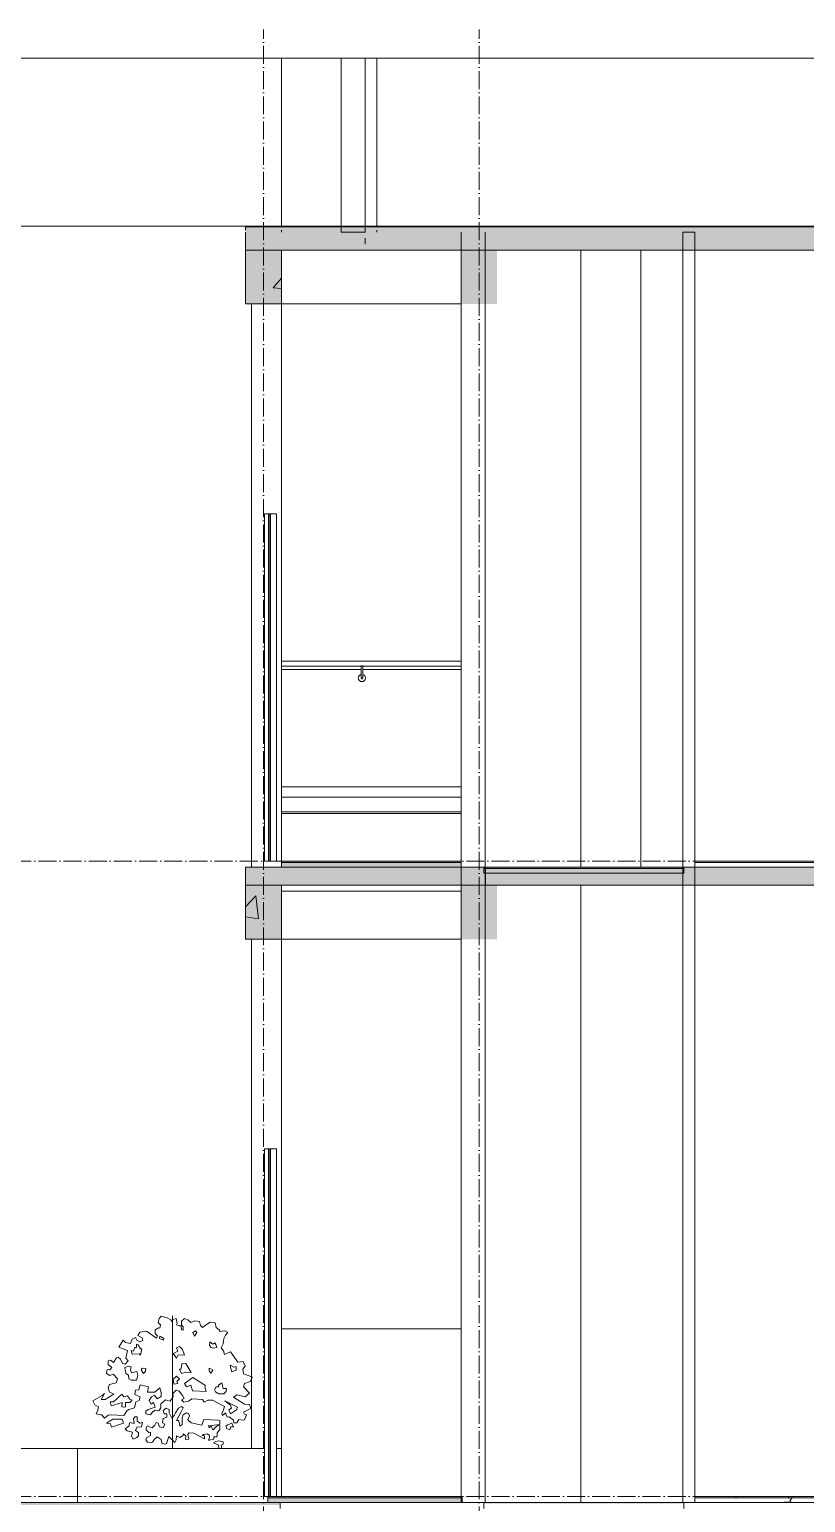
# Model space of a CAD drawing. Header units: millimetres. Extents: x -7075 to 54747, y -13937 to 93540.
# Drawn here: x 29197 to 35675, y 81250 to 93540 of the extents above; entities that cross this region are included whole.
import ezdxf

# ---------------------------------------------------------------- set-up
doc = ezdxf.new("R2010")
doc.units = ezdxf.units.MM
doc.linetypes.add('Grid Line', pattern=[4.2, 3, -0.6, 0, -0.6])
for name, color, linetype, lineweight in [('A-FLOR-MCUT', 3, 'Continuous', 9), ('A-GLAZ-CWMG', 55, 'Continuous', 5), ('G-IMPT', 8, 'Continuous', 5), ('KINH', 152, 'Continuous', 5), ('L-SITE', 91, 'Continuous', 5), ('NET CAT', 3, 'Continuous', 5), ('NET CATConcrete', 3, 'Continuous', 5), ('NET THAY 1', 41, 'Continuous', 5), ('NET-CAT', 3, 'Continuous', 15), ('NET-THAY', 2, 'Continuous', 9), ('TRUC', 225, 'Continuous', 5)]:
    doc.layers.add(name, color=color, linetype=linetype, lineweight=lineweight)
pattern_1 = [(50, (19236.3, 39800), (1457.472, -127.512), [152.4, -1676.4]), (355, (19236.3, 39800), (-281.942, 1528.454), [121.92, -1341.12]), (100.451, (19357.8, 39789.4), (1175.54, 1400.933), [129.52, -1424.72]), (46.184, (19236.3, 40206.4), (2168.63, -336.34), [228.6, -2514.6]), (96.636, (19417, 40178.4), (1899.22, 1979.42), [194.28, -2137.08]), (351.184, (19236.3, 40206.4), (1899.24, 1979.4), [182.88, -2011.68]), (21, (19439.5, 40104.8), (1212.915, -818.121), [152.4, -1676.4]), (326, (19439.5, 40104.8), (494.417, 1473.504), [121.92, -1341.12]), (71.451, (19540.6, 40036.6), (1707.337, 655.37), [129.52, -1424.72]), (37.5, (19236.3, 39800), (24.7094, 676.44), [67.056, -1257.808, 67.056, -1294.384, -1346.2]), (37.5, (19236.3, 39800), (24.7094, 676.44), [-2686.304, 67.056, -1279.144]), (7.5, (19236.3, 39800), (534.558, 801.444), [67.056, -709.168, 67.056, -1227.328, -513.08]), (7.5, (19236.3, 39800), (534.558, 801.444), [-2070.608, 67.056, -446.024]), (327.5, (18783.16, 39800), (1084.7275, -45.831), [67.056, -440.944, 67.056, -1517.904, -2103.12]), (327.5, (18783.16, 39800), (1084.7275, -45.831), [-2092.96, 67.056, -2036.064]), (317.5, (18580, 39800), (1185.035, 203.414), [67.056, -593.344, 67.056, -985.52, -1493.52]), (317.5, (18580, 39800), (1185.035, 203.414), [-1712.976, 67.056, -1426.464])]
pattern_2 = [(0, (19236.3, 39800), (812.8, 203.2), [67.056, -542.544, 67.056, -542.544, -3251.2]), (0, (19236.3, 39800), (812.8, 203.2), [-1219.2, 67.056, -1152.144, 67.056, -542.544, -1422.4]), (0, (19236.3, 39800), (812.8, 203.2), [-3048, 67.056, -339.344, 67.056, -948.944]), (120, (19541.1, 39901.6), (-582.3764, 602.30545), [67.056, -542.544, 67.056, -3793.744]), (120, (19541.1, 39901.6), (-582.3764, 602.30545), [-676.656, -542.544, 67.056, -1152.144, -2032]), (120, (19541.1, 39901.6), (-582.3764, 602.30545), [-2438.4, 67.056, -542.544, 67.056, -1355.344]), (120, (19541.1, 39901.6), (-582.3764, 602.30545), [-3115.056, -339.344, 67.056, -948.944]), (240, (19642.7, 40308), (-230.4236, -805.50545), [67.056, -542.544, 67.056, -3793.744]), (240, (19642.7, 40308), (-230.4236, -805.50545), [-676.656, -542.544, 67.056, -1152.144, -2032]), (240, (19642.7, 40308), (-230.4236, -805.50545), [-2438.4, 67.056, -542.544, 67.056, -1355.344]), (240, (19642.7, 40308), (-230.4236, -805.50545), [-3115.056, -339.344, 67.056, -948.944])]

# ---------------------------------------------------------------- blocks, each defined once
blk = doc.blocks.new('M_Concrete-Rectangular-Column - C10-1500 x 300mm-V87-A-A')
at = {"layer": 'NET CAT', "color": 4}
blk.add_line((34300, 86550), (34300, 91700), dxfattribs=at)
blk = doc.blocks.new('M_Concrete-Rectangular-Column - C17-250 x 250mm-1090647-A-A')
at = {"layer": 'NET CAT', "color": 4}
for p, q in [((31050, 91250), (31050, 86550)), ((31300, 86600), (31300, 91250)), ((31050, 85950), (31050, 81700)), ((31300, 81700), (31300, 85950))]:
    blk.add_line(p, q, dxfattribs=at)
blk = doc.blocks.new('ALC1807-ASCENT PLAZA-KET CAU 180524_rvt-1-A-A')
at = {"color": 4, "lineweight": 5}
for name in ['M_Concrete-Rectangular-Column - C10-1500 x 300mm-V87-A-A', 'M_Concrete-Rectangular-Column - C17-250 x 250mm-1090647-A-A']:
    blk.add_blockref(name, (0, 0), dxfattribs=at)
blk = doc.blocks.new('Railing - Railing-1431824-A-A')
at = {"layer": 'NET THAY 1'}
for p, q in [((32800, 87135), (31302, 87135)), ((32800, 87012), (31302, 87012))]:
    blk.add_line(p, q, dxfattribs=at)
blk = doc.blocks.new('Top Rail Type - Top Rail_Internal_-1431827-A-A')
at = {"layer": 'NET THAY 1'}
for p, q in [((31966, 88200), (31302, 88200)), ((32800, 88200), (31978, 88200)), ((31302, 87220), (32800, 87220))]:
    blk.add_line(p, q, dxfattribs=at)
blk = doc.blocks.new('Handrail Type - Handrail_Internal_-1431838-A-A')
at = {"layer": 'NET THAY 1'}
for p, q in [((32800, 88271), (31302, 88271)), ((31302, 88229), (32800, 88229))]:
    blk.add_line(p, q, dxfattribs=at)
blk = doc.blocks.new('ALB-RAILING 32 - ALB-BALUSTER-V32-A-A')
at = {"layer": 'NET THAY 1'}
for p, q in [((31965, 88235), (31965, 88144)), ((31979, 88144), (31979, 88235))]:
    blk.add_line(p, q, dxfattribs=at)
at = {"layer": 'NET THAY 1', "flags": 128}
for points in [[(31965, 88144), (31965, 88143), (31965, 88143), (31965, 88142), (31965, 88141), (31965, 88141), (31965, 88140), (31965, 88140), (31965, 88139), (31965, 88139), (31965, 88138), (31965, 88137), (31965, 88137), (31965, 88136), (31965, 88136), (31965, 88135), (31965, 88135), (31965, 88134), (31965, 88134), (31965, 88133), (31965, 88133), (31965, 88133), (31965, 88132), (31965, 88132), (31965, 88132), (31965, 88131), (31965, 88131), (31965, 88131), (31965, 88130), (31965, 88130), (31965, 88130), (31965, 88130), (31965, 88129), (31965, 88129), (31965, 88129), (31965, 88129), (31965, 88129), (31965, 88129), (31965, 88129), (31965, 88129)], [(31979, 88129), (31979, 88129), (31979, 88129), (31979, 88129), (31979, 88129), (31979, 88129), (31979, 88129), (31979, 88129), (31979, 88130), (31979, 88130), (31979, 88130), (31979, 88130), (31979, 88130), (31979, 88131), (31979, 88131), (31979, 88131), (31979, 88132), (31979, 88132), (31979, 88133), (31979, 88133), (31979, 88133), (31979, 88134), (31979, 88134), (31979, 88135), (31979, 88135), (31979, 88136), (31979, 88136), (31979, 88137), (31979, 88137), (31979, 88138), (31979, 88138), (31979, 88139), (31979, 88139), (31979, 88140), (31979, 88141), (31979, 88141), (31979, 88142), (31979, 88142), (31979, 88143), (31979, 88144), (31979, 88144)]]:
    blk.add_lwpolyline(points, dxfattribs=at)
at = {"layer": 'NET THAY 1'}
for radius, start, end in [(30, 105, 180), (30, 180, 0), (7, 120, 270), (7, 270, 330), (7, 15, 30), (30, 0, 75)]:
    blk.add_arc((31972, 88129), radius, start, end, dxfattribs=at)
blk = doc.blocks.new('System Panel - Glazed-1983042-A-A')
at = {"layer": 'KINH', "lineweight": 9}
for p, q in [((31206, 89500), (31194, 89500)), ((31194, 89500), (31194, 86600)), ((31206, 86600), (31206, 89500)), ((31194, 86600), (31206, 86600))]:
    blk.add_line(p, q, dxfattribs=at)
blk = doc.blocks.new('CAY XANH 1 - CAY XANH_dwg-1404436-A-A')
at = {"layer": 'G-IMPT'}
for p, q in [((30392, 82538), (30392, 82570)), ((30392, 82275), (30392, 82314)), ((30392, 81952), (30392, 81968))]:
    blk.add_line(p, q, dxfattribs=at)
at = {"layer": 'G-IMPT', "flags": 128}
for points in [[(30392, 82728), (30392, 82737), (30392, 82750), (30392, 82790), (30392, 82781), (30392, 82765), (30392, 82778), (30392, 82797), (30392, 82809), (30392, 82790), (30392, 82756), (30392, 82737), (30392, 82710), (30392, 82713), (30392, 82697), (30392, 82666), (30392, 82644), (30392, 82626), (30392, 82685), (30392, 82676), (30392, 82648), (30392, 82629), (30392, 82607), (30392, 82595), (30392, 82611), (30392, 82632), (30392, 82617), (30392, 82583), (30392, 82589), (30392, 82611), (30392, 82551), (30392, 82523), (30392, 82458), (30392, 82437), (30392, 82409), (30392, 82415), (30392, 82449), (30392, 82467), (30392, 82462), (30392, 82421), (30392, 82443), (30392, 82437), (30392, 82406), (30392, 82381), (30392, 82362), (30392, 82365), (30392, 82331), (30392, 82315), (30392, 82325), (30392, 82285), (30392, 82254), (30392, 82238), (30392, 82210), (30392, 82176), (30392, 82170), (30392, 82157), (30392, 82114)], [(30392, 82430), (30392, 82424), (30392, 82511), (30392, 82489), (30392, 82520), (30392, 82545), (30392, 82579), (30392, 82623), (30392, 82651), (30392, 82672), (30392, 82688), (30392, 82682), (30392, 82697), (30392, 82716), (30392, 82753), (30392, 82760), (30392, 82735), (30392, 82716), (30392, 82732), (30392, 82765), (30392, 82772), (30392, 82756), (30392, 82778), (30392, 82790), (30392, 82769), (30392, 82737), (30392, 82722), (30392, 82694), (30392, 82697), (30392, 82728)], [(30392, 82570), (30392, 82577), (30392, 82548)], [(30392, 82548), (30392, 82516), (30392, 82523), (30392, 82491), (30392, 82495), (30392, 82484), (30392, 82538)], [(30392, 82385), (30392, 82413), (30392, 82410), (30392, 82385), (30392, 82367)], [(30392, 82314), (30392, 82346), (30392, 82335), (30392, 82360), (30392, 82385), (30392, 82392), (30392, 82381), (30392, 82332), (30392, 82318), (30392, 82286), (30392, 82275)], [(30392, 82367), (30392, 82332), (30392, 82342), (30392, 82339), (30392, 82385)], [(30392, 82206), (30392, 82227), (30392, 82252), (30392, 82234), (30392, 82220)], [(30392, 81986), (30392, 81958), (30392, 81983), (30392, 81986), (30392, 81980), (30392, 82021), (30392, 82030), (30392, 82042), (30392, 82095), (30392, 82105), (30392, 82136), (30392, 82148), (30392, 82154), (30392, 82191), (30392, 82194), (30392, 82235), (30392, 82219), (30392, 82176)], [(30392, 82220), (30392, 82195), (30392, 82177), (30392, 82160)], [(30392, 82176), (30392, 82210), (30392, 82173), (30392, 82138), (30392, 82120), (30392, 82151), (30392, 82136), (30392, 82105), (30392, 82073), (30392, 82089), (30392, 82049), (30392, 82030), (30392, 82014), (30392, 81993), (30392, 81987), (30392, 82005), (30392, 82024), (30392, 82017), (30392, 82042), (30392, 82077), (30392, 82111), (30392, 82098), (30392, 82136), (30392, 82163), (30392, 82191), (30392, 82182), (30392, 82148), (30392, 82123), (30392, 82111), (30392, 82092), (30392, 82098), (30392, 82120), (30392, 82113), (30392, 82092), (30392, 82107)], [(30392, 82160), (30392, 82181), (30392, 82206)], [(30392, 82114), (30392, 82163), (30392, 82148), (30392, 82101), (30392, 82067), (30392, 82051), (30392, 82023), (30392, 81993), (30392, 81986)], [(30392, 82115), (30392, 82144), (30392, 82137), (30392, 82158), (30392, 82093)], [(30392, 82086), (30392, 82132), (30392, 82154), (30392, 82142)], [(30392, 82087), (30392, 82108), (30392, 82115)], [(30392, 82107), (30392, 82056), (30392, 82019), (30392, 82000), (30392, 81978), (30392, 81994), (30392, 82003), (30392, 81966)], [(30392, 82093), (30392, 82061), (30392, 82087), (30392, 82052), (30392, 82048), (30392, 82055), (30392, 82087)], [(30392, 81937), (30392, 82012), (30392, 82042), (30392, 82055), (30392, 82039), (30392, 82002), (30392, 81980), (30392, 81959), (30392, 82002), (30392, 82030), (30392, 82039), (30392, 82021), (30392, 81993)], [(30392, 81800), (30392, 81816), (30392, 81834), (30392, 81862), (30392, 81893), (30392, 81900), (30392, 81881), (30392, 81859), (30392, 81862), (30392, 81884), (30392, 81890), (30392, 81877), (30392, 81893), (30392, 81904), (30392, 81938), (30392, 81941), (30392, 81946), (30392, 81900), (30392, 81918), (30392, 81937), (30392, 81946), (30392, 81977), (30392, 81996), (30392, 82002), (30392, 81987), (30392, 81959), (30392, 81924), (30392, 81903), (30392, 81890), (30392, 81912), (30392, 81937)], [(30392, 81993), (30392, 81965), (30392, 81956), (30392, 81918), (30392, 81906), (30392, 81875), (30392, 81884), (30392, 81915), (30392, 81921), (30392, 81900), (30392, 81875), (30392, 81893), (30392, 81875), (30392, 81859), (30392, 81838), (30392, 81840), (30392, 81813), (30392, 81797), (30392, 81775), (30392, 81757), (30392, 81754), (30392, 81757), (30392, 81782), (30392, 81800), (30392, 81779), (30392, 81747), (30392, 81738), (30392, 81744), (30392, 81779), (30392, 81803), (30392, 81782), (30392, 81754), (30392, 81775), (30392, 81810), (30392, 81797), (30392, 81813), (30392, 81825), (30392, 81810), (30392, 81779), (30392, 81782), (30392, 81822), (30392, 81835), (30392, 81831), (30392, 81784), (30392, 81809), (30392, 81812), (30392, 81822)], [(30392, 81966), (30392, 81969), (30392, 81941), (30392, 81919)], [(30392, 81968), (30392, 81931), (30392, 81915), (30392, 81921), (30392, 81884), (30392, 81881), (30392, 81853), (30392, 81838), (30392, 81810), (30392, 81797), (30392, 81782), (30392, 81807), (30392, 81840), (30392, 81850), (30392, 81868), (30392, 81890), (30392, 81921), (30392, 81912), (30392, 81952)], [(30392, 81919), (30392, 81947), (30392, 81941)], [(30392, 81902), (30392, 81915), (30392, 81884)], [(30392, 81884), (30392, 81859), (30392, 81872), (30392, 81893), (30392, 81902)], [(30392, 81822), (30392, 81825), (30392, 81812), (30392, 81800), (30392, 81788), (30392, 81772)], [(30392, 81772), (30392, 81781), (30392, 81800)]]:
    blk.add_lwpolyline(points, dxfattribs=at)
for points in [[(30392, 82672), (30392, 82687), (30392, 82672), (30392, 82644)], [(30392, 82637), (30392, 82644), (30392, 82623), (30392, 82609), (30392, 82623)], [(30392, 82566), (30392, 82594), (30392, 82577), (30392, 82587), (30392, 82573), (30392, 82548), (30392, 82541), (30392, 82548)], [(30392, 82530), (30392, 82555), (30392, 82545), (30392, 82516), (30392, 82499), (30392, 82460), (30392, 82488), (30392, 82484)], [(30392, 82358), (30392, 82390), (30392, 82383), (30392, 82401), (30392, 82362), (30392, 82344)], [(30392, 82365), (30392, 82358), (30392, 82333), (30392, 82355), (30392, 82376)], [(30392, 82346), (30392, 82371), (30392, 82374), (30392, 82360), (30392, 82332)], [(30392, 82243), (30392, 82282), (30392, 82307), (30392, 82286), (30392, 82264), (30392, 82247)], [(30392, 82218), (30392, 82247), (30392, 82296), (30392, 82230), (30392, 82220), (30392, 82181), (30392, 82186), (30392, 82233)], [(30392, 82026), (30392, 82051), (30392, 82103), (30392, 82065), (30392, 82040), (30392, 82026), (30392, 81994)], [(30392, 81949), (30392, 81949), (30392, 81915), (30392, 81881), (30392, 81909), (30392, 81915), (30392, 81934)], [(30392, 81763), (30392, 81769), (30392, 81760), (30392, 81741), (30392, 81732), (30392, 81701), (30392, 81704), (30392, 81735), (30392, 81738), (30392, 81751)]]:
    blk.add_lwpolyline(points, close=True, dxfattribs=at)
blk = doc.blocks.new('CAY XANH 1 - CAY XANH_dwg-1404435-A-A')
at = {"layer": 'G-IMPT', "flags": 128}
for points in [[(30848, 81963), (30863, 81966), (30901, 81938), (30904, 81916), (30929, 81916), (30944, 81944), (30981, 81938), (30993, 81941), (31009, 81981), (30993, 81987), (30984, 82003), (31012, 82019), (31046, 82034), (31034, 82068), (30993, 82071), (30900, 82128), (30931, 82150), (30999, 82132), (31033, 82163), (30983, 82215), (30993, 82243), (31039, 82259), (31058, 82296), (31024, 82311), (30983, 82323), (30977, 82364), (30999, 82389), (30980, 82426), (30937, 82420), (30874, 82507), (30825, 82485), (30816, 82516), (30797, 82541), (30813, 82575), (30819, 82618), (30834, 82646), (30853, 82668), (30828, 82683), (30788, 82677), (30782, 82692), (30757, 82711), (30747, 82748), (30707, 82755), (30667, 82730), (30643, 82711), (30624, 82727), (30618, 82760), (30577, 82767), (30544, 82751), (30519, 82773), (30491, 82785), (30466, 82764), (30466, 82732), (30481, 82717), (30481, 82689), (30466, 82692), (30463, 82723), (30447, 82723), (30426, 82732), (30429, 82745), (30422, 82785), (30395, 82776), (30385, 82760), (30376, 82773), (30348, 82791), (30296, 82804), (30280, 82785), (30271, 82751), (30290, 82732), (30286, 82705), (30274, 82708), (30246, 82692), (30246, 82661), (30265, 82640), (30258, 82621), (30175, 82680), (30119, 82671), (30101, 82643), (30138, 82624), (30144, 82603), (30119, 82591), (30095, 82606), (30083, 82628), (30055, 82612), (30042, 82578), (29999, 82584), (29980, 82606), (29943, 82547), (30017, 82518), (30001, 82454), (30020, 82433), (29996, 82405), (29973, 82410), (29958, 82445), (29937, 82463), (29924, 82457), (29899, 82417), (29874, 82438), (29853, 82433), (29853, 82401), (29884, 82377), (29869, 82358), (29847, 82361), (29841, 82327), (29869, 82311), (29897, 82321), (29933, 82281), (29921, 82250), (29865, 82234), (29853, 82206), (29865, 82172), (29878, 82166), (29902, 82154), (29829, 82110), (29795, 82110), (29825, 82159), (29803, 82144), (29727, 82098), (29742, 82064), (29773, 82048), (29767, 82020), (29755, 81989), (29789, 81983), (29801, 81983), (29823, 81955), (29854, 81980), (29876, 81983), (29986, 81977), (30014, 82017), (30026, 82027), (30073, 82039), (30085, 82091), (30113, 82101), (30122, 82132), (30097, 82144), (30076, 82151), (30082, 82187), (30110, 82191), (30122, 82231), (30191, 82215), (30184, 82172), (30243, 82172), (30286, 82206), (30296, 82169), (30296, 82135), (30262, 82116), (30240, 82147), (30215, 82132), (30196, 82101), (30212, 82070), (30234, 82085), (30246, 82045), (30187, 82027), (30169, 82011), (30169, 81989), (30209, 81983), (30221, 82002), (30243, 82020), (30277, 82014), (30293, 82039), (30293, 82073), (30333, 82107), (30373, 82095), (30398, 82132), (30395, 82159), (30422, 82187), (30447, 82178), (30475, 82144), (30488, 82119), (30466, 82107), (30485, 82088), (30525, 82095), (30553, 82116), (30643, 82110), (30655, 82088), (30686, 82104), (30726, 82104), (30826, 82052), (30814, 82015), (30802, 81997), (30810, 81975), (30826, 81991), (30835, 81999)], [(30297, 82632), (30286, 82639), (30283, 82618), (30315, 82604), (30318, 82618)], [(30562, 82668), (30584, 82682), (30594, 82668), (30576, 82639)], [(30106, 82565), (30092, 82572), (30092, 82544), (30078, 82544), (30067, 82512), (30046, 82519), (30056, 82487), (30113, 82491), (30124, 82480), (30134, 82533), (30124, 82533)], [(30474, 82526), (30449, 82551), (30424, 82540), (30435, 82512), (30396, 82494), (30424, 82455), (30438, 82483), (30492, 82480)], [(30700, 82561), (30704, 82590), (30729, 82572), (30746, 82583), (30753, 82568), (30760, 82544), (30729, 82537), (30714, 82544)], [(30102, 82310), (30095, 82342), (30049, 82331), (30042, 82356), (30046, 82381), (30025, 82388), (29993, 82377), (30003, 82328), (30025, 82314), (30028, 82282), (30046, 82271), (30092, 82271)], [(30166, 82342), (30170, 82367), (30138, 82370), (30131, 82356), (30148, 82328)], [(30520, 82381), (30502, 82409), (30470, 82406), (30467, 82381), (30460, 82363), (30449, 82363), (30467, 82328), (30502, 82338), (30548, 82335)], [(30725, 82361), (30728, 82354), (30710, 82329), (30696, 82350), (30696, 82372)], [(30923, 82354), (30923, 82386), (30902, 82379), (30873, 82396), (30880, 82358), (30887, 82340)], [(30403, 82239), (30396, 82278), (30424, 82303), (30449, 82282), (30428, 82261), (30435, 82243)], [(30509, 82214), (30492, 82243), (30562, 82292), (30668, 82227), (30661, 82216), (30672, 82177), (30559, 82183), (30545, 82229)], [(30778, 82216), (30756, 82216), (30742, 82191), (30749, 82174), (30778, 82156), (30820, 82156), (30838, 82177), (30841, 82202), (30813, 82202), (30810, 82223), (30802, 82248), (30774, 82230)], [(30035, 82112), (30017, 82140), (29986, 82133), (29968, 82154), (29900, 82090), (29872, 82090), (29879, 82058), (29972, 82084), (29968, 82048), (29993, 82045), (30000, 82052), (30000, 82084), (30035, 82084), (30056, 82105)], [(30649, 81819), (30683, 81822), (30701, 81809), (30701, 81797), (30696, 81785), (30692, 81769), (30701, 81769), (30736, 81778), (30736, 81797), (30760, 81797), (30764, 81813), (30764, 81831), (30785, 81859), (30785, 81890), (30776, 81896), (30748, 81877), (30733, 81856), (30724, 81859), (30717, 81881), (30708, 81887), (30696, 81874), (30689, 81890), (30786, 81900), (30786, 81935), (30774, 81938), (30652, 81943), (30637, 81896), (30546, 81915), (30525, 81934), (30519, 81943), (30534, 81974), (30525, 81992), (30509, 81999), (30481, 81983), (30472, 81955), (30472, 81921), (30472, 81900), (30453, 81887), (30450, 81909), (30441, 81934), (30426, 81934), (30463, 82008), (30481, 82039), (30466, 82051), (30441, 82036), (30417, 81999), (30404, 81977), (30385, 81955), (30364, 81999), (30364, 82027), (30339, 82036), (30314, 82017), (30323, 81989), (30345, 81989), (30345, 81961), (30314, 81952), (30308, 81915), (30326, 81903), (30314, 81872), (30283, 81881), (30271, 81912), (30255, 81918), (30243, 81896), (30221, 81872), (30181, 81890), (30172, 81872), (30172, 81856), (30194, 81835), (30209, 81837), (30209, 81810), (30178, 81794), (30169, 81773), (30184, 81754), (30212, 81751), (30224, 81754), (30240, 81779), (30262, 81797), (30296, 81776), (30302, 81745), (30326, 81736), (30342, 81741), (30351, 81776), (30361, 81801), (30382, 81779), (30410, 81751), (30422, 81773), (30426, 81807), (30453, 81794), (30481, 81810), (30481, 81822), (30503, 81807), (30500, 81776), (30528, 81779), (30519, 81819), (30528, 81832), (30568, 81828), (30658, 81782), (30658, 81806), (30640, 81809)], [(30926, 82023), (30933, 82047), (30827, 82099), (30876, 82062), (30883, 82037), (30862, 82023), (30876, 81991)], [(29894, 81946), (29971, 81946), (29983, 81912), (29882, 81878), (29873, 81906), (29841, 81912), (29866, 81930)], [(30067, 81949), (30076, 81964), (30097, 81964), (30097, 81928), (30119, 81912), (30141, 81918), (30132, 81881), (30095, 81878), (30082, 81850), (30107, 81835), (30107, 81807), (30095, 81794), (30064, 81779), (30048, 81804), (30057, 81837), (30014, 81847), (29996, 81865), (30026, 81887), (30036, 81918), (30070, 81909)], [(30853, 81899), (30887, 81912), (30900, 81881), (30878, 81881), (30869, 81856), (30841, 81868), (30838, 81890)]]:
    blk.add_lwpolyline(points, close=True, dxfattribs=at)
for points in [[(30789, 81700), (30782, 81701), (30773, 81732), (30764, 81735), (30733, 81748), (30754, 81760)], [(30754, 81760), (30779, 81766), (30813, 81757), (30813, 81738), (30798, 81729), (30803, 81700)]]:
    blk.add_lwpolyline(points, dxfattribs=at)
blk = doc.blocks.new('CAY XANH 1 - CAY XANH 1-1405520-A-A')
for name in ['CAY XANH 1 - CAY XANH_dwg-1404435-A-A', 'CAY XANH 1 - CAY XANH_dwg-1404436-A-A']:
    blk.add_blockref(name, (0, 0))
blk = doc.blocks.new('Rectangular Mullion - Rectangular Mullion-1978659-A-A')
at = {"layer": 'A-GLAZ-CWMG'}
for p, q in [((31158, 89500), (31192, 89500)), ((31158, 89500), (31158, 86600)), ((31192, 89500), (31194, 89500)), ((31192, 89500), (31192, 86600)), ((31206, 89500), (31208, 89500)), ((31208, 89500), (31258, 89500)), ((31208, 89500), (31208, 86600)), ((31258, 89500), (31258, 86600)), ((31192, 86600), (31158, 86600)), ((31194, 86600), (31192, 86600)), ((31208, 86600), (31206, 86600)), ((31258, 86600), (31208, 86600))]:
    blk.add_line(p, q, dxfattribs=at)
blk = doc.blocks.new('Rectangular Mullion - Rectangular Mullion-V55-A-A')
at = {"layer": 'A-GLAZ-CWMG'}
for p, q in [((31158, 84200), (31192, 84200)), ((31158, 84200), (31158, 81300)), ((31192, 84200), (31194, 84200)), ((31192, 84200), (31192, 81300)), ((31206, 84200), (31208, 84200)), ((31208, 84200), (31258, 84200)), ((31208, 84200), (31208, 81300)), ((31258, 84200), (31258, 81300)), ((31187, 81300), (31158, 81300))]:
    blk.add_line(p, q, dxfattribs=at)

msp = doc.modelspace()

# ---------------------------------------------------------------- hatches: boundary and pattern name
at = {"layer": 'NET CAT'}
h = msp.add_hatch(color=250, dxfattribs=at)
h.paths.add_polyline_path([(11600, 91895), (11600, 91900), (-3, 91900), (-3, 91895), (8066.4, 91895)], flags=0)
h.paths.add_polyline_path([(42597, 91895), (42597, 91900), (30999.9, 91900), (30999.9, 91895), (40110.6, 91895)], flags=0)
at = {"layer": 'NET CAT', "lineweight": 9}
h = msp.add_hatch(color=7, dxfattribs=at)
h.paths.add_polyline_path([(40110.6, 91865), (42597, 91865), (42597, 91895), (30999.9, 91895), (30999.9, 91865), (33701.7, 91865)], flags=0)
h.paths.add_polyline_path([(11600, 91865), (11600, 91895), (-3, 91895), (-3, 91865), (8066.4, 91865)], flags=0)
h = msp.add_hatch(color=7, dxfattribs=at)
h.paths.add_polyline_path([(31299.9, 91700), (42599.9, 91700), (42599.9, 91865), (30999.9, 91865), (30999.9, 91700)])
h.paths.add_polyline_path([(11599.9, 91700), (11599.9, 91865), (-0.1, 91865), (-0.1, 91700), (8066.4, 91700)])
h = msp.add_hatch(color=7, dxfattribs=at)
h.paths.add_polyline_path([(-0.1, 86400), (4399.9, 86400), (4399.9, 86550), (-0.1, 86550)], flags=0)
h.paths.add_polyline_path([(42599.9, 86400), (42599.9, 86550), (38999.9, 86550), (38999.9, 86400), (42299.9, 86400)], flags=0)
h.paths.add_polyline_path([(9649.9, 86400), (11599.9, 86400), (11599.9, 86550), (9649.9, 86550)], flags=0)
h.paths.add_polyline_path([(36906.2, 86400), (37399.9, 86400), (37399.9, 86550), (34649.9, 86550), (34649.9, 86400)], flags=0)
h.paths.add_polyline_path([(31299.9, 86400), (33004.9, 86400), (33004.9, 86550), (30999.9, 86550), (30999.9, 86400)], flags=0)
at = {"layer": 'NET CAT'}
h = msp.add_hatch(color=250, dxfattribs=at)
h.paths.add_polyline_path([(32799.9, 86590), (32799.9, 86600), (31299.9, 86600), (31299.9, 86590)], flags=0)
h.paths.add_polyline_path([(11270.8, 86590), (11599.9, 86590), (11599.9, 86600), (9789.9, 86600), (9789.9, 86590)], flags=0)
at = {"layer": 'NET CAT', "lineweight": 9}
h = msp.add_hatch(color=7, dxfattribs=at)
h.paths.add_polyline_path([(31299.9, 86550), (32799.9, 86550), (32799.9, 86590), (31299.9, 86590)], flags=0)
h.paths.add_polyline_path([(11599.9, 86550), (11599.9, 86590), (9789.9, 86590), (9789.9, 86550), (11270.8, 86550)], flags=0)
for points in [[(33701.7, 86500), (34660, 86500), (34660, 86540), (32989.9, 86540), (32989.9, 86500)], [(33701.7, 86400), (34649.9, 86400), (34649.9, 86500), (32999.9, 86500), (32999.9, 86400)]]:
    msp.add_hatch(color=7, dxfattribs=at).paths.add_polyline_path(points, flags=0)
at = {"layer": 'NET CAT'}
h = msp.add_hatch(dxfattribs=at)
h.set_pattern_fill('FP_4', color=10, style=0, pattern_type=2)
h.set_pattern_definition(pattern_2)
h.paths.add_polyline_path([(34749.9, 86590), (37299.9, 86590), (37299.9, 86600), (34749.9, 86600)], flags=0)
h = msp.add_hatch(dxfattribs=at)
h.set_pattern_fill('FP_4', color=10, style=0, pattern_type=2)
h.set_pattern_definition(pattern_2)
h.paths.add_polyline_path([(34749.9, 86550), (37299.9, 86550), (37299.9, 86590), (34749.9, 86590)], flags=0)
h = msp.add_hatch(color=250, dxfattribs=at)
h.paths.add_polyline_path([(32099.5, 81290), (32807.6, 81290), (32807.6, 81300), (31187.2, 81300), (31187.2, 81290), (31298.4, 81290)], flags=0)
h.paths.add_polyline_path([(11599.9, 81290), (11599.9, 81300), (9789.9, 81300), (9789.9, 81290), (11270.8, 81290)], flags=0)
at = {"layer": 'NET CAT', "lineweight": 9}
h = msp.add_hatch(color=7, dxfattribs=at)
h.paths.add_polyline_path([(31187.2, 81250), (32807.6, 81250), (32807.6, 81290), (31187.2, 81290)], flags=0)
h.paths.add_polyline_path([(11599.9, 81250), (11599.9, 81290), (9789.9, 81290), (9789.9, 81250), (11270.8, 81250)], flags=0)
at = {"layer": 'NET CAT'}
msp.add_hatch(color=250, dxfattribs=at).paths.add_polyline_path([(31289.9, 81230), (31289.9, 81250), (25100.2, 81250), (25100.2, 81230), (30497.3, 81230)], flags=0)
h = msp.add_hatch(dxfattribs=at)
h.set_pattern_fill('FP_4', color=10, style=0, pattern_type=2)
h.set_pattern_definition(pattern_2)
h.paths.add_polyline_path([(34749.9, 81290), (37299.9, 81290), (37299.9, 81300), (34749.9, 81300)], flags=0)
h = msp.add_hatch(dxfattribs=at)
h.set_pattern_fill('FP_4', color=10, style=0, pattern_type=2)
h.set_pattern_definition(pattern_2)
h.paths.add_polyline_path([(34749.9, 81250), (37299.9, 81250), (37299.9, 81290), (34749.9, 81290)], flags=0)
at = {"layer": 'NET CATConcrete'}
h = msp.add_hatch(dxfattribs=at)
h.set_pattern_fill('FP_1', color=256, style=0, pattern_type=2)
h.set_pattern_definition(pattern_1)
h.paths.add_polyline_path([(30999.9, 91250), (31299.9, 91250), (31299.9, 91700), (30999.9, 91700)], flags=0)
for points in [[(31299.9, 91250), (31299.9, 91700), (30999.9, 91700), (30999.9, 91250)], [(33099.9, 91250), (33099.9, 91700), (32799.9, 91700), (32799.9, 91250)], [(31299.9, 85950), (31299.9, 86400), (30999.9, 86400), (30999.9, 85950)], [(33099.9, 85950), (33099.9, 86400), (32799.9, 86400), (32799.9, 85950)]]:
    msp.add_hatch(color=256, dxfattribs=at).paths.add_polyline_path(points, flags=0)
h = msp.add_hatch(dxfattribs=at)
h.set_pattern_fill('FP_1', color=256, style=0, pattern_type=2)
h.set_pattern_definition(pattern_1)
h.paths.add_polyline_path([(30999.9, 85950), (31299.9, 85950), (31299.9, 86400), (30999.9, 86400)], flags=0)
at = {"layer": 'NET-THAY', "lineweight": 5}
for points in [[(32989.9, 86540), (34660, 86540), (34660, 86550), (32989.9, 86550)], [(33701.7, 81240), (34660, 81240), (34660, 81250), (32989.9, 81250), (32989.9, 81240), (33301.2, 81240)]]:
    msp.add_hatch(color=250, dxfattribs=at).paths.add_polyline_path(points, flags=0)

# ---------------------------------------------------------------- linework, layer by layer
at = {"layer": 'A-FLOR-MCUT'}
for p, q in [((42597, 91895), (30999.9, 91895)), ((32799.9, 86590), (31299.9, 86590)), ((34660, 86540), (32989.9, 86540)), ((37299.9, 86590), (34749.9, 86590)), ((32807.6, 81290), (31187.2, 81290)), ((37299.9, 81290), (34749.9, 81290))]:
    msp.add_line(p, q, dxfattribs=at)
at = {"layer": 'NET CAT', "lineweight": 13}
for p, q in [((30999.9, 91700), (30999.9, 91250)), ((31299.9, 91250), (31299.9, 91700)), ((30999.9, 91250), (31299.9, 91250)), ((30999.9, 86400), (30999.9, 85950)), ((31299.9, 85950), (31299.9, 86400)), ((30999.9, 85950), (31299.9, 85950))]:
    msp.add_line(p, q, dxfattribs=at)
at = {"layer": 'NET CATConcrete'}
for p, q in [((31299.9, 91700), (30999.9, 91700)), ((31302, 91250), (32799.9, 91250)), ((31299.9, 86400), (30999.9, 86400)), ((31302.2, 85950), (32799.9, 85950))]:
    msp.add_line(p, q, dxfattribs=at)
at = {"layer": 'NET-CAT'}
for p, q in [((31999.9, 93300), (31799.9, 93300)), ((31799.9, 93300), (31799.9, 91850)), ((31999.9, 91850), (31999.9, 93300)), ((42597, 91900), (30999.9, 91900)), ((30999.9, 91900), (30999.9, 91865)), ((30999.9, 91850), (30999.9, 91700)), ((31799.9, 91850), (31999.9, 91850)), ((32799.9, 91850), (32799.9, 86550)), ((32999.9, 86550), (32999.9, 91850)), ((34749.9, 91850), (34649.9, 91850)), ((34649.9, 91850), (34649.9, 86550)), ((34749.9, 86550), (34749.9, 91850)), ((31299.9, 91700), (42299.9, 91700)), ((31999.9, 91800), (31999.9, 91750)), ((33004.9, 86550), (30999.9, 86550)), ((30999.9, 86550), (30999.9, 86400)), ((32799.9, 86600), (31299.9, 86600)), ((31299.9, 86600), (31299.9, 86550)), ((37399.9, 86550), (31299.9, 86550)), ((32799.9, 86550), (32799.9, 81250)), ((32989.9, 86550), (32989.9, 86500)), ((32999.9, 81250), (32999.9, 86550)), ((33004.9, 86400), (33004.9, 86550)), ((37399.9, 86550), (34649.9, 86550)), ((34649.9, 86550), (34649.9, 86400)), ((34649.9, 86550), (34649.9, 81250)), ((34660, 86500), (34660, 86550)), ((37299.9, 86600), (34749.9, 86600)), ((34749.9, 86600), (34749.9, 86550)), ((34749.9, 81250), (34749.9, 86550)), ((32989.9, 86500), (34660, 86500)), ((34649.9, 86500), (32999.9, 86500)), ((32999.9, 86500), (32999.9, 86400)), ((31299.9, 86400), (33004.9, 86400)), ((32999.9, 86400), (34649.9, 86400)), ((34649.9, 86400), (37399.9, 86400)), ((34749.9, 81250), (25100.2, 81250)), ((32807.6, 81300), (31187.2, 81300)), ((31187.2, 81300), (31187.2, 81250)), ((31289.9, 81200), (31289.9, 81250)), ((32807.6, 81250), (32807.6, 81300)), ((32989.9, 81250), (32989.9, 81200)), ((34660, 81200), (34660, 81250)), ((37299.9, 81300), (34749.9, 81300)), ((34749.9, 81300), (34749.9, 81250)), ((34749.9, 81250), (37299.9, 81250))]:
    msp.add_line(p, q, dxfattribs=at)
at = {"layer": 'NET-THAY'}
for p, q in [((31799.9, 93300), (24097.1, 93300)), ((31299.9, 91900), (31299.9, 93300)), ((41897, 93300), (31999.9, 93300)), ((32097, 91900), (32097, 93300)), ((23597.1, 91900), (30999.9, 91900)), ((31299.9, 91850), (31299.9, 91865)), ((32097, 91850), (32097, 91865)), ((31302.2, 86600), (31302.2, 91700)), ((33799.9, 86550), (33799.9, 91700)), ((32799.9, 87000), (31302.2, 87000)), ((31302.2, 81300), (31302.2, 86400.2)), ((32799.9, 86350), (31302.2, 86350)), ((33799.9, 81250), (33799.9, 86400)), ((32799.9, 82700), (31302.2, 82700)), ((31158.3, 81700), (25097.2, 81700)), ((29597.2, 81250), (29597.2, 81700)), ((31299.9, 81700), (31258.3, 81700)), ((31299.9, 81300), (31299.9, 81700))]:
    msp.add_line(p, q, dxfattribs=at)
at = {"layer": 'TRUC', "linetype": 'Grid Line', "ltscale": 50}
for p, q in [((31149.9, -10536.9), (31149.9, 93540.4)), ((32949.9, -10536.9), (32949.9, 93540.4)), ((-7075.1, 93300), (49883.7, 93300)), ((-7075.1, 91900), (51521, 91900)), ((-7075.1, 86600), (51521, 86600)), ((-7075.1, 81300), (51521, 81300))]:
    msp.add_line(p, q, dxfattribs=at)

# ---------------------------------------------------------------- block references
at = {"lineweight": 5}
msp.add_blockref('ALC1807-ASCENT PLAZA-KET CAU 180524_rvt-1-A-A', (0, 0), dxfattribs=at)
at = {"layer": 'A-GLAZ-CWMG'}
for name in ['Rectangular Mullion - Rectangular Mullion-1978659-A-A', 'Rectangular Mullion - Rectangular Mullion-V55-A-A']:
    msp.add_blockref(name, (0, 0), dxfattribs=at)
at = {"layer": 'KINH'}
for p in [(0, 0), (0, -5300)]:
    msp.add_blockref('System Panel - Glazed-1983042-A-A', p, dxfattribs=at)
at = {"layer": 'L-SITE'}
msp.add_blockref('CAY XANH 1 - CAY XANH 1-1405520-A-A', (0, 0), dxfattribs=at)
at = {"layer": 'NET THAY 1'}
for name in ['Handrail Type - Handrail_Internal_-1431838-A-A', 'Top Rail Type - Top Rail_Internal_-1431827-A-A', 'ALB-RAILING 32 - ALB-BALUSTER-V32-A-A', 'Railing - Railing-1431824-A-A']:
    msp.add_blockref(name, (0, 0), dxfattribs=at)

doc.saveas('drawing.dxf')
